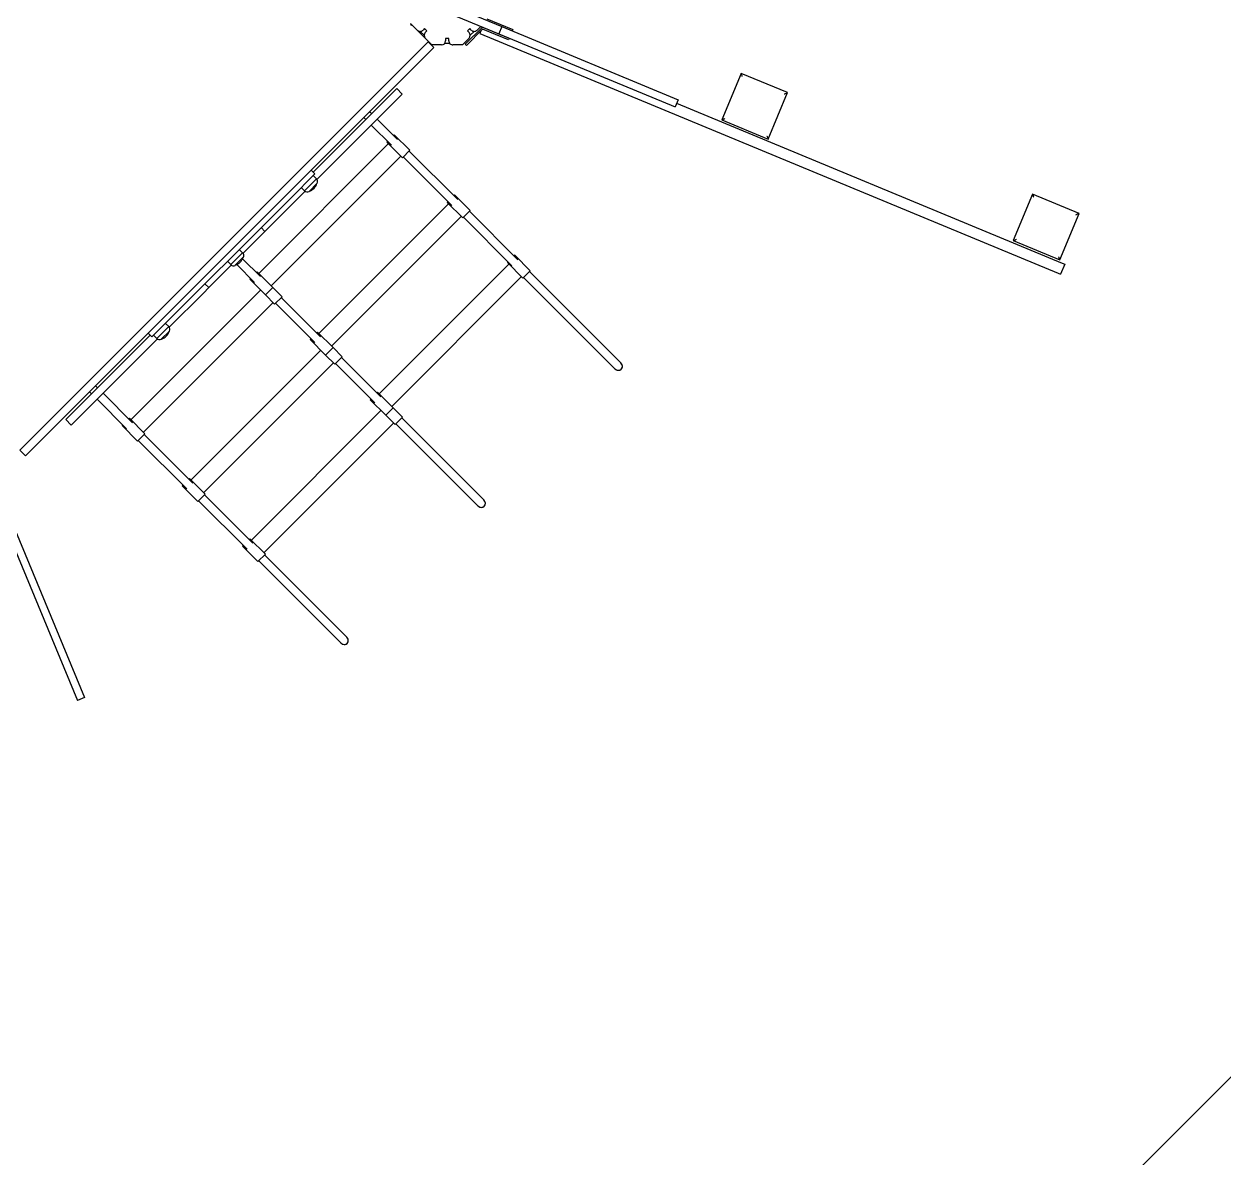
# Model space of a CAD drawing. Header units: millimetres. Extents: x -7616 to 421613, y 91067 to 341353.
# Drawn here: x 184703 to 186994, y 172607 to 174771 of the extents above; entities that cross this region are included whole.
import ezdxf

# ---------------------------------------------------------------- set-up
doc = ezdxf.new("R2010")
doc.units = ezdxf.units.MM
doc.header["$LTSCALE"] = 500
doc.header["$MEASUREMENT"] = 0
doc.linetypes.add('H0', pattern=[0.3, 0.2, -0.1])
doc.layers.add('e-plan', color=9, linetype='CONTINUOUS')

# ---------------------------------------------------------------- blocks, each defined once
blk = doc.blocks.new('A$C633402C3')
at = {"layer": 'e-plan'}
for p, q in [((110787.6, 83969.9), (112323.8, 83333.6)), ((110781.9, 83956.1), (112318.1, 83319.8)), ((112295.6, 83348.4), (112344.7, 83328)), ((112162.4, 83326.7), (112149.7, 83339.5)), ((112149.7, 83337.4), (112151.3, 83335.7)), ((112152.4, 83336.8), (112184.2, 83304.9)), ((112175.6, 83317.1), (112168.3, 83324.4)), ((112176.5, 83329.6), (112173.7, 83326.7)), ((112180.8, 83325.3), (112176.5, 83329.6)), ((112177.9, 83322.5), (112180.8, 83325.3)), ((112254.1, 83299.9), (112286.9, 83332.2)), ((112287.4, 83328.8), (112256.3, 83297.7)), ((112262.8, 83329.6), (112258.5, 83325.3)), ((112258.5, 83325.3), (112261.4, 83322.5)), ((112265.6, 83326.7), (112262.8, 83329.6)), ((112271.1, 83324.4), (112263.7, 83317.1)), ((112284.1, 83333.9), (112276.9, 83326.7)), ((112284.1, 83325.5), (112281.8, 83320)), ((112287, 83332.5), (112286.9, 83332.2)), ((112286.9, 83332.2), (112337.7, 83311.2)), ((112287.1, 83332.6), (112287, 83332.5)), ((112287, 83332.5), (112318.2, 83319.5)), ((112336.6, 83308.4), (112287.4, 83328.8)), ((112324, 83333.4), (112318.2, 83319.5)), ((112323.8, 83333.6), (112323.8, 83333.5)), ((112323.8, 83333.5), (112324, 83333.4)), ((112324, 83333.4), (112660.4, 83194)), ((112344.7, 83328), (112343.6, 83325.3)), ((112183.5, 83304.2), (111404.3, 82525)), ((112190.7, 83298.5), (112177.9, 83311.2)), ((112184.2, 83304.9), (112183.5, 83304.2)), ((112194.1, 83293.6), (112183.5, 83304.2)), ((112183.8, 83304.6), (112185.7, 83302.7)), ((112185.4, 83302.4), (112185.7, 83302.7)), ((112224.8, 83301), (112214.5, 83301)), ((112222.7, 83310.5), (112216.7, 83310.5)), ((112216.7, 83310.5), (112216.7, 83306.5)), ((112222.7, 83306.5), (112222.7, 83310.5)), ((112261.4, 83311.2), (112248.7, 83298.5)), ((112256.3, 83297.7), (112254.1, 83299.9)), ((112281.8, 83320), (113385.6, 82862.8)), ((112318.2, 83319.5), (112654.6, 83180.2)), ((112337.7, 83311.2), (112336.6, 83308.4)), ((112194.1, 83293.6), (111414.9, 82514.4)), ((112208.7, 83298.5), (112190.7, 83298.5)), ((112248.7, 83298.5), (112230.7, 83298.5)), ((112780.5, 83244.2), (112743.8, 83155.6)), ((112869.2, 83207.5), (112780.5, 83244.2)), ((112123.4, 83215.4), (111963.8, 83055.8)), ((112123.4, 83215.4), (112134, 83204.8)), ((112123.4, 83215.4), (112123.4, 83215.4)), ((112134, 83204.8), (111971, 83041.8)), ((112134, 83204.8), (112134, 83204.8)), ((112660.4, 83194), (112654.6, 83180.2)), ((112657.5, 83187.1), (113393.7, 82882.2)), ((112832.4, 83118.8), (112869.2, 83207.5)), ((112073.5, 83169.5), (112071.8, 83171.3)), ((112073.5, 83169.5), (112075.5, 83167.5)), ((112060.5, 83160), (112062.2, 83158.2)), ((112062.2, 83158.2), (112064.2, 83156.2)), ((112074.8, 83145.6), (112113.5, 83106.9)), ((112086.1, 83156.9), (112124.8, 83118.3)), ((112743.8, 83155.6), (112832.4, 83118.8)), ((112118.8, 83127.1), (112117.4, 83125.7)), ((112148.5, 83097.4), (112118.8, 83127.1)), ((111860, 82862.6), (112107.5, 83110.1)), ((112106.1, 83114.4), (112104.7, 83112.9)), ((112104.7, 83112.9), (112134.4, 83083.3)), ((112148.5, 83097.4), (112134.4, 83083.3)), ((112147.1, 83096), (112239.7, 83003.3)), ((111884, 82838.6), (112131.5, 83086.1)), ((112135.8, 83084.7), (112228.4, 82992)), ((111921.6, 83006.9), (111967.1, 83052.5)), ((111967.1, 83052.5), (111960, 83059.6)), ((111970.1, 83042.8), (111963.8, 83049.2)), ((111947.5, 83020.2), (111941.2, 83026.5)), ((111947.5, 83020.2), (111970.1, 83042.8)), ((111956, 83018.8), (111971.5, 83034.4)), ((111656, 82741.4), (111921.6, 83006.9)), ((111948.5, 83019.3), (111882, 82952.8)), ((112233.7, 83012.2), (112232.3, 83010.8)), ((112263.4, 82982.5), (112233.7, 83012.2)), ((113336.9, 83013.7), (113300.2, 82925.1)), ((113425.6, 82977), (113336.9, 83013.7)), ((111974.9, 82747.7), (112222.4, 82995.2)), ((112221, 82999.5), (112219.6, 82998)), ((112219.6, 82998), (112249.3, 82968.3)), ((112263.4, 82982.5), (112249.3, 82968.3)), ((112262, 82981.1), (112354.6, 82888.4)), ((111998.9, 82723.7), (112246.4, 82971.2)), ((112250.7, 82969.8), (112343.3, 82877.1)), ((113388.8, 82888.4), (113425.6, 82977)), ((111871.8, 82942.6), (111830.2, 82901)), ((111864.5, 82949.9), (111871.8, 82942.6)), ((111882, 82952.8), (111871.8, 82942.6)), ((113300.2, 82925.1), (113388.8, 82888.4)), ((111806.6, 82879.3), (111829.2, 82901.9)), ((111815.1, 82877.9), (111830.6, 82893.4)), ((111829.3, 82902), (111822.9, 82908.3)), ((111829.2, 82901.9), (111822.9, 82908.2)), ((111829.2, 82901.9), (111829.3, 82902)), ((111829.3, 82890.5), (111863.2, 82856.6)), ((111830.6, 82893.4), (111830.7, 82893.5)), ((112348.6, 82897.3), (112347.2, 82895.9)), ((112378.3, 82867.6), (112348.6, 82897.3)), ((111807.6, 82878.4), (111764.5, 82835.3)), ((111806.6, 82879.3), (111800.3, 82885.6)), ((111817.9, 82879.2), (111851.9, 82845.3)), ((111857.2, 82865.5), (111855.8, 82864)), ((111886.9, 82835.8), (111857.2, 82865.5)), ((112089.8, 82632.8), (112337.3, 82880.3)), ((112335.9, 82884.6), (112334.5, 82883.1)), ((112334.5, 82883.1), (112364.2, 82853.4)), ((112378.3, 82867.6), (112364.2, 82853.4)), ((112376.9, 82866.2), (112551.2, 82691.9)), ((113398.5, 82880.2), (113390.5, 82860.8)), ((113393.7, 82882.2), (113398.5, 82880.2)), ((111757.2, 82842.6), (111764.5, 82835.3)), ((111844.4, 82852.7), (111843, 82851.3)), ((111843, 82851.3), (111872.7, 82821.6)), ((112113.9, 82608.8), (112361.3, 82856.3)), ((112365.6, 82854.9), (112539.9, 82680.6)), ((113385.6, 82862.8), (113390.5, 82860.8)), ((111616.1, 82583.3), (111863.5, 82830.8)), ((111754.3, 82825), (111689.1, 82759.9)), ((111764.5, 82835.3), (111754.3, 82825)), ((111886.9, 82835.8), (111872.7, 82821.6)), ((111872.7, 82821.6), (111890.4, 82803.9)), ((111904.5, 82818.1), (111886.9, 82835.8)), ((111640.1, 82559.3), (111887.6, 82806.8)), ((111904.5, 82818.1), (111890.4, 82803.9)), ((111891.8, 82805.4), (111966.8, 82730.4)), ((111903.1, 82816.7), (111978.1, 82741.7)), ((111665.6, 82738.3), (111688.2, 82760.9)), ((111674.1, 82736.9), (111689.6, 82752.4)), ((111688.2, 82760.9), (111681.9, 82767.2)), ((111972.1, 82750.6), (111970.7, 82749.1)), ((112001.8, 82720.9), (111972.1, 82750.6)), ((111652.7, 82744.7), (111491.7, 82583.7)), ((111666.6, 82737.4), (111502.3, 82573.1)), ((111656, 82741.4), (111648.9, 82748.4)), ((111665.6, 82738.3), (111659.2, 82744.6)), ((111959.3, 82737.8), (111957.9, 82736.4)), ((111957.9, 82736.4), (111987.6, 82706.7)), ((111731, 82468.4), (111978.4, 82715.9)), ((112001.8, 82720.9), (111987.6, 82706.7)), ((111987.6, 82706.7), (112005.3, 82689)), ((112019.5, 82703.2), (112001.8, 82720.9)), ((111755, 82444.4), (112002.5, 82691.9)), ((112019.5, 82703.2), (112005.3, 82689)), ((112006.7, 82690.5), (112081.7, 82615.5)), ((112018, 82701.8), (112093, 82626.8)), ((111537.2, 82636.7), (111539, 82634.9)), ((111550.3, 82646.3), (111548.5, 82648)), ((111550.3, 82646.3), (111552.3, 82644.3)), ((112087, 82635.7), (112085.6, 82634.2)), ((112116.7, 82606), (112087, 82635.7)), ((111539, 82634.9), (111541, 82633)), ((111551.6, 82622.3), (111607.9, 82566)), ((111562.9, 82633.7), (111619.2, 82577.3)), ((112074.3, 82622.9), (112072.8, 82621.5)), ((112072.8, 82621.5), (112102.5, 82591.8)), ((111845.9, 82353.5), (112093.3, 82601)), ((112116.7, 82606), (112102.5, 82591.8)), ((112102.5, 82591.8), (112120.2, 82574.1)), ((112134.4, 82588.3), (112116.7, 82606)), ((111491.6, 82583.6), (111491.7, 82583.7)), ((111491.6, 82583.6), (111502.2, 82573)), ((111502.3, 82573.1), (111502.2, 82573)), ((111600.5, 82573.4), (111599.1, 82572)), ((111599.1, 82572), (111628.8, 82542.3)), ((111613.2, 82586.1), (111611.8, 82584.7)), ((111642.9, 82556.4), (111613.2, 82586.1)), ((111869.9, 82329.5), (112117.4, 82577)), ((112134.4, 82588.3), (112120.2, 82574.1)), ((112121.6, 82575.5), (112278.3, 82418.9)), ((112132.9, 82586.9), (112289.6, 82430.3)), ((111642.9, 82556.4), (111628.8, 82542.3)), ((111630.2, 82543.7), (111722.8, 82451.1)), ((111641.5, 82555), (111734.1, 82462.4)), ((111414.9, 82514.4), (111404.3, 82525)), ((111715.4, 82458.5), (111714, 82457.1)), ((111714, 82457.1), (111743.7, 82427.4)), ((111728.1, 82471.2), (111726.7, 82469.8)), ((111757.8, 82441.5), (111728.1, 82471.2)), ((111757.8, 82441.5), (111743.7, 82427.4)), ((111756.4, 82440.1), (111849, 82347.5)), ((111745.1, 82428.8), (111837.7, 82336.2)), ((111374.5, 82383.8), (111513.9, 82047.4)), ((111388.4, 82389.5), (111527.7, 82053.1)), ((111830.3, 82343.6), (111828.9, 82342.2)), ((111828.9, 82342.2), (111858.6, 82312.5)), ((111843, 82356.3), (111841.6, 82354.9)), ((111872.7, 82326.6), (111843, 82356.3)), ((111872.7, 82326.6), (111858.6, 82312.5)), ((111871.3, 82325.2), (112027.9, 82168.6)), ((111860, 82313.9), (112016.6, 82157.3)), ((111527.7, 82053.1), (111513.9, 82047.4))]:
    blk.add_line(p, q, dxfattribs=at)
blk.add_lwpolyline([(116741.1, 81686), (114484.5, 82310.1, -0.087069), (113987.2, 81600.4), (113107.4, 80720.7, -0.013649), (113008.3, 80626.8, -0.359932), (110113.2, 79736.6), (109653.1, 79927.2, -0.045406), (109271.8, 80127.4, -0.112995), (108326.3, 80720.6), (107601.3, 81445.6, -0.023722), (107399.1, 81436), (106556.1, 81436, -0.414214), (104421.7, 83570.3), (104421.7, 84413.3, -0.204246), (105078, 85953.1, -0.043347), (105055.5, 86211.9), (105055.5, 87054.9, -0.355405), (106251.1, 88524.5, -0.21561), (107377.5, 89033.9), (108177.5, 89034, -0.334458), (109619.2, 87948.2, -0.047852), (110094.6, 87993.8), (111338.8, 87993.8, -0.099345), (112303.7, 87800.2)], format="xyb", dxfattribs=at)
for centre, radius, start, end in [((112168, 83332.4), 8, 225.0012, 315.0012), ((112183.6, 83316.8), 8, 135.0012, 225.0012), ((112255.7, 83316.8), 8, 315.0012, 45.0012), ((112271.3, 83332.4), 8, 225.0012, 315.0012), ((112208.7, 83306.5), 8, 270.0012, 0.0012), ((112230.7, 83306.5), 8, 180.0012, 270.0012), ((111949.3, 83041.1), 23, 288.0388, 341.9636), ((111965.4, 83037.7), 7, 331.5514, 47.3756), ((111952.7, 83025), 7, 222.6268, 298.451), ((111808.3, 82900.2), 23, 288.0388, 341.9636), ((111808.4, 82900.2), 23, 314.881, 341.9636), ((111824.5, 82896.8), 7, 331.5514, 47.3756), ((111824.5, 82896.8), 7, 331.5514, 47.3756), ((111811.7, 82884), 7, 222.6268, 298.451), ((111667.3, 82759.1), 23, 288.0388, 341.9636), ((111683.5, 82755.7), 7, 331.5514, 47.3756), ((111670.7, 82743), 7, 222.6268, 298.451)]:
    blk.add_arc(centre, radius, start, end, dxfattribs=at)
for centre, start_param, end_param in [((112545.5, 82686.2), 4.712389, 7.853982), ((112545.5, 82686.2), 0, 1.570796), ((112545.5, 82686.2), 4.712389, 6.283185), ((112283.9, 82424.6), 4.712389, 7.853982), ((112283.9, 82424.6), 0, 1.570796), ((112283.9, 82424.6), 4.712389, 6.283185), ((112022.3, 82163), 4.712389, 7.853982), ((112022.3, 82163), 4.712389, 6.283185), ((112022.3, 82163), 0, 1.570796)]:
    blk.add_ellipse(centre, major_axis=(6.53, -6.53), ratio=0.866025, start_param=start_param, end_param=end_param, dxfattribs=at)
for points, knots in [([(112783, 83238.2), (112783, 83238.2), (112783, 83238.2), (112782.7, 83238.9), (112782.4, 83239.6), (112781.6, 83241.7), (112781.1, 83242.8), (112780.6, 83244), (112780.5, 83244.2), (112780.5, 83244.2)], [-0.054665, -0.054665, -0.054665, -0.054665, 0, 0, 2.886993, 2.886993, 9.76026, 9.76026, 14.748006, 14.748006, 14.748006, 14.748006]), ([(112863.1, 83205), (112863.2, 83205), (112863.2, 83205), (112863.9, 83205.3), (112864.6, 83205.6), (112866.6, 83206.4), (112867.8, 83206.9), (112868.9, 83207.4), (112869.2, 83207.5), (112869.2, 83207.5)], [-0.054665, -0.054665, -0.054665, -0.054665, 0, 0, 2.886993, 2.886993, 9.76026, 9.76026, 14.748006, 14.748006, 14.748006, 14.748006]), ([(112743.8, 83155.6), (112743.8, 83155.6), (112744, 83155.7), (112745.2, 83156.1), (112746.3, 83156.6), (112748.4, 83157.5), (112749.1, 83157.7), (112749.8, 83158), (112749.8, 83158), (112749.8, 83158)], [20.558259, 20.558259, 20.558259, 20.558259, 24.227592, 24.227592, 29.284044, 29.284044, 31.407917, 31.407917, 31.448132, 31.448132, 31.448132, 31.448132]), ([(112829.9, 83124.9), (112830, 83124.8), (112830, 83124.8), (112830.3, 83124.1), (112830.5, 83123.4), (112831.4, 83121.3), (112831.9, 83120.2), (112832.3, 83119.1), (112832.4, 83118.8), (112832.4, 83118.8)], [-0.054665, -0.054665, -0.054665, -0.054665, 0, 0, 2.886993, 2.886993, 9.76026, 9.76026, 14.748006, 14.748006, 14.748006, 14.748006]), ([(113339.4, 83007.7), (113339.4, 83007.7), (113339.4, 83007.7), (113339.1, 83008.5), (113338.8, 83009.1), (113338, 83011.2), (113337.5, 83012.3), (113337, 83013.5), (113336.9, 83013.7), (113336.9, 83013.7)], [-0.054665, -0.054665, -0.054665, -0.054665, 0, 0, 2.886993, 2.886993, 9.76026, 9.76026, 14.748006, 14.748006, 14.748006, 14.748006]), ([(113419.5, 82974.5), (113419.5, 82974.5), (113419.6, 82974.5), (113420.3, 82974.8), (113421, 82975.1), (113423, 82976), (113424.2, 82976.4), (113425.3, 82976.9), (113425.6, 82977), (113425.6, 82977)], [-0.054665, -0.054665, -0.054665, -0.054665, 0, 0, 2.886993, 2.886993, 9.76026, 9.76026, 14.748006, 14.748006, 14.748006, 14.748006]), ([(113300.2, 82925.1), (113300.2, 82925.1), (113300.4, 82925.2), (113301.6, 82925.7), (113302.7, 82926.1), (113304.8, 82927), (113305.5, 82927.3), (113306.2, 82927.6), (113306.2, 82927.6), (113306.2, 82927.6)], [20.558259, 20.558259, 20.558259, 20.558259, 24.227592, 24.227592, 29.284044, 29.284044, 31.407917, 31.407917, 31.448132, 31.448132, 31.448132, 31.448132]), ([(113386.3, 82894.4), (113386.4, 82894.4), (113386.4, 82894.4), (113386.7, 82893.7), (113386.9, 82893), (113387.8, 82890.9), (113388.3, 82889.8), (113388.7, 82888.6), (113388.8, 82888.4), (113388.8, 82888.4)], [-0.054665, -0.054665, -0.054665, -0.054665, 0, 0, 2.886993, 2.886993, 9.76026, 9.76026, 14.748006, 14.748006, 14.748006, 14.748006])]:
    blk.add_open_spline(points, degree=3, knots=knots, dxfattribs=at)

msp = doc.modelspace()

# ---------------------------------------------------------------- block references
at = {"layer": 'e-plan', "linetype": 'H0'}
msp.add_blockref('A$C633402C3', (73291.5, 91432.6), dxfattribs=at)

doc.saveas('drawing.dxf')
